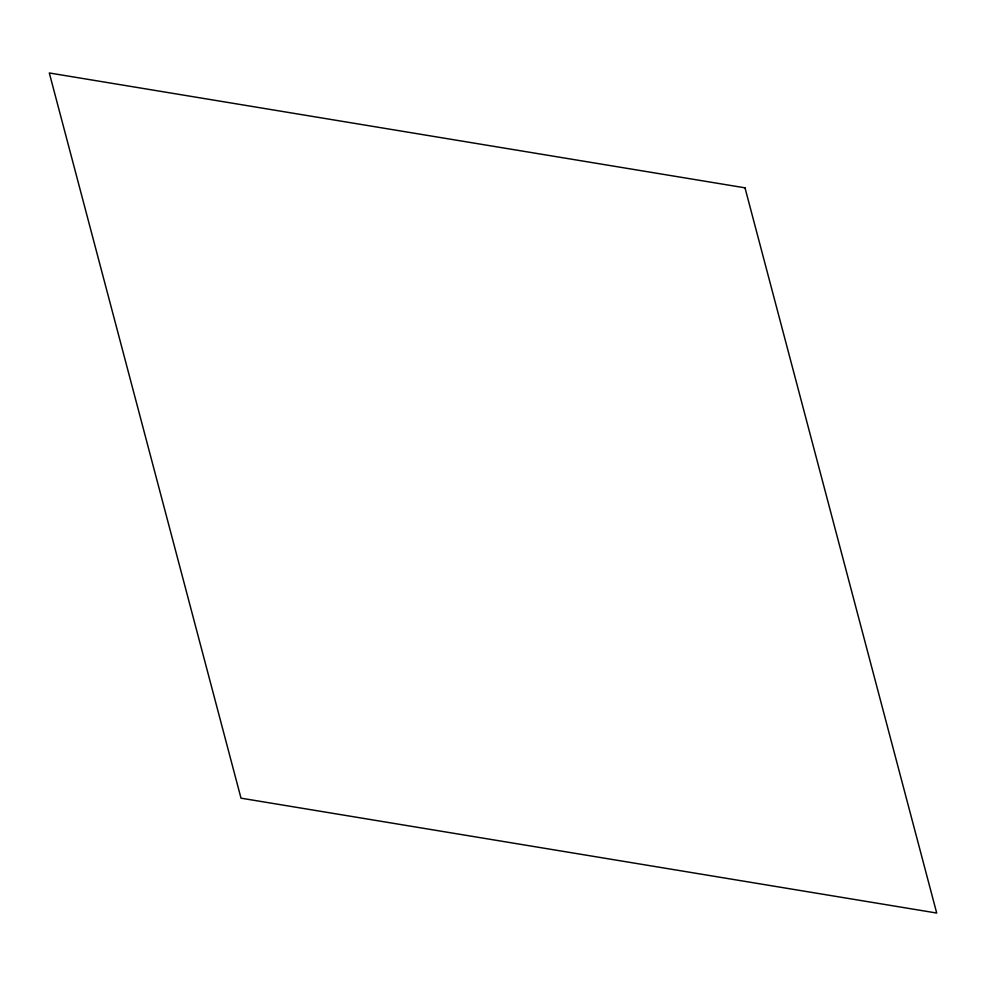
<?xml version="1.0" encoding="UTF-8"?>
<svg xmlns="http://www.w3.org/2000/svg" width="986" height="986" viewBox="0 0 986 986"><rect width="100%" height="100%" fill="white"/><g stroke="black" fill="none" stroke-linecap="round" stroke-linejoin="round"><path stroke-width="1.48" d="M744.997 187.833L49.3 72.964L241.003 798.167L936.7 913.036L744.997 187.833"/></g></svg>
